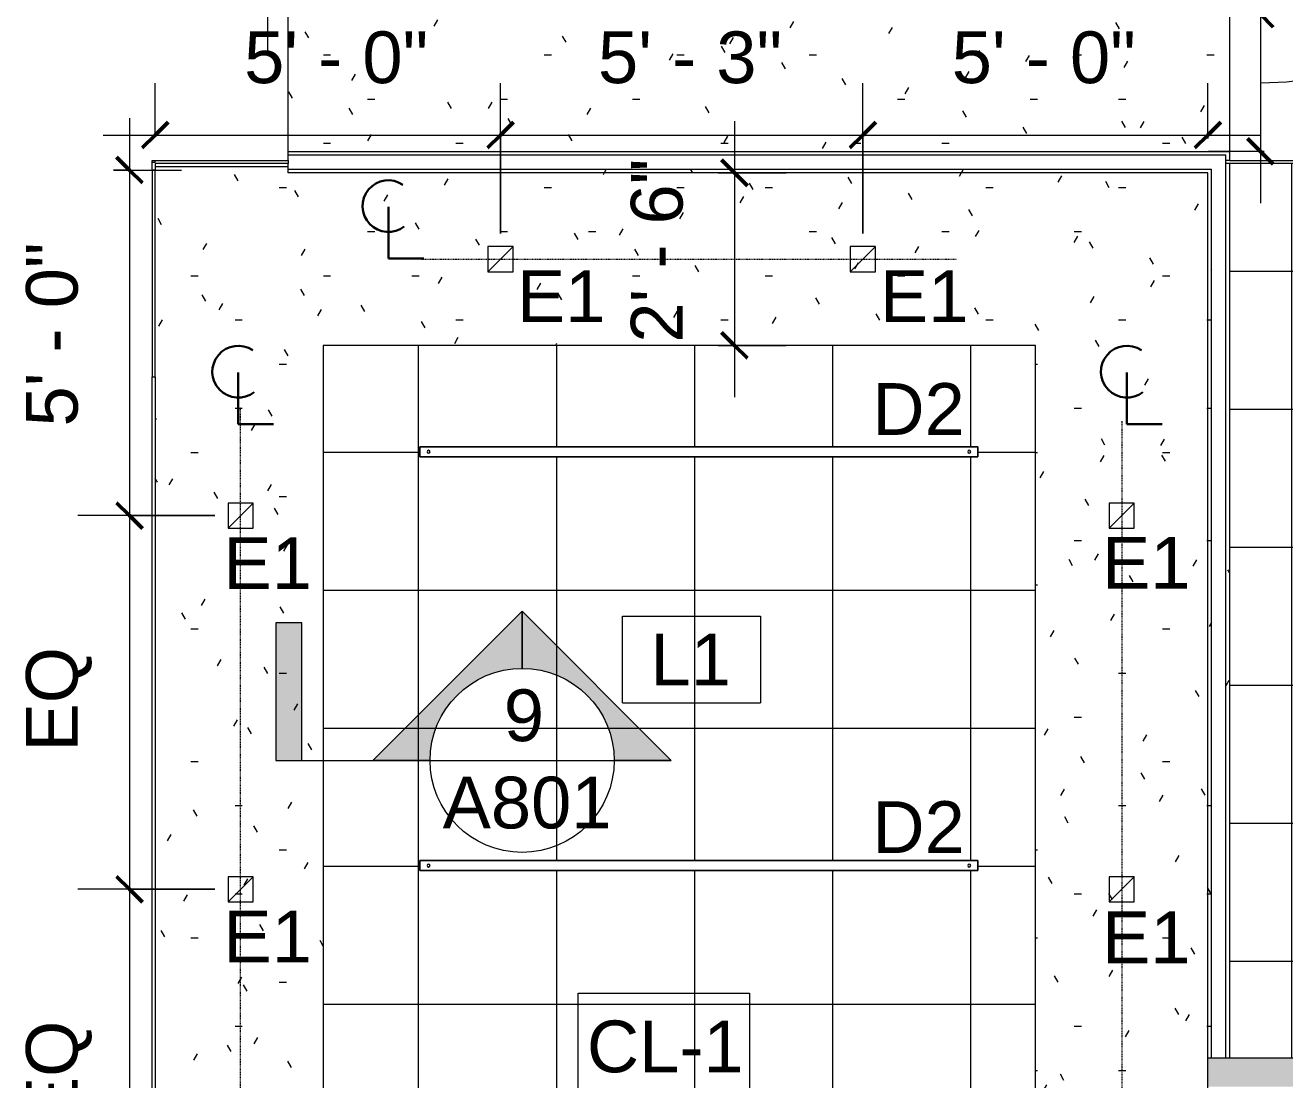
# Model space of a CAD drawing. Header units: inches. Extents: x 0 to 1865, y 0 to 1094.
# Drawn here: x 1430.4 to 1649.4, y 413.1 to 596.6 of the extents above; entities that cross this region are included whole.
import ezdxf

# ---------------------------------------------------------------- set-up
doc = ezdxf.new("R2010")
doc.units = ezdxf.units.IN
doc.header["$MEASUREMENT"] = 0
doc.linetypes.add('Center 1_16_', pattern=[0.15625, 0.0625, -0.03125, 0.03125, -0.03125])
for name, color, linetype, lineweight in [('A-ANNO-DIMS', 211, 'Continuous', 9), ('A-ANNO-DIMS-96', 211, 'Continuous', 9), ('A-ANNO-KEYN', 231, 'Continuous', 9), ('A-ANNO-NOTE', 131, 'Continuous', 9), ('A-CLNG', 13, 'Continuous', 13), ('A-CLNG-IDEN', 151, 'Continuous', 9), ('A-CLNG-PATT', 13, 'Continuous', 13), ('A-DETL', 90, 'Continuous', 9), ('A-DETL-GENF', 92, 'Continuous', 9), ('A-WALL', 113, 'Continuous', 13), ('A-WALL-PATT', 111, 'Continuous', 13), ('E-LITE-EQPM', 33, 'Continuous', 9), ('E-LITE-EQPM-IDEN', 33, 'Continuous', 9), ('G-ANNO-SYMB', 111, 'Continuous', 9), ('I-WALL', 2, 'Continuous', 13)]:
    doc.layers.add(name, color=color, linetype=linetype, lineweight=lineweight)
doc.styles.add('Arial', font='arial.ttf', dxfattribs={"height": 9})
doc.styles.add('Swis721 Lt BT', font='swissl.ttf', dxfattribs={"height": 9})
doc.dimstyles.new('OTJ_-_3_32__Linear__1_2__Tolerance', dxfattribs={"dimscale": 12, "dimtxt": 9.497835, "dimasz": 0.375, "dimexe": 0.75, "dimexo": 0.5, "dimgap": 0.5, "dimtad": 1, "dimdec": 1, "dimrnd": 0.5, "dimzin": 3, "dimdsep": 46, "dimlunit": 4, "dimtxsty": 'Swis721 Lt BT', "dimblk1": 'OBLIQUE', "dimblk2": 'OBLIQUE', "dimsah": 1, "dimcen": 0.09, "dimdle": 0.75, "dimazin": 0, "dimtfac": 1, "dimtdec": 4, "dimtix": 1, "dimtmove": 0, "dimatfit": 3, "dimfxl": 1, "dimtvp": 1, "dimfrac": 2, "dimtolj": 1, "dimtzin": 0, "dimarcsym": 2})
doc.dimstyles.new('OTJ_-_3_32__Linear__1_2__Tolerance_1', dxfattribs={"dimscale": 12, "dimtxt": 9.497835, "dimasz": 0.375, "dimexe": 0.75, "dimexo": 0.5, "dimgap": 0.5, "dimtad": 1, "dimdec": 1, "dimrnd": 0.5, "dimzin": 3, "dimdsep": 46, "dimlunit": 4, "dimtxsty": 'Swis721 Lt BT', "dimblk1": 'OBLIQUE', "dimblk2": 'OBLIQUE', "dimsah": 1, "dimcen": 0.09, "dimdle": 0.75, "dimazin": 0, "dimtfac": 1, "dimtdec": 4, "dimtix": 1, "dimtmove": 1, "dimatfit": 3, "dimfxl": 1, "dimtvp": 1, "dimfrac": 2, "dimtolj": 1, "dimtzin": 0, "dimarcsym": 2})
pattern_1 = [(0, (0, 0), (30.72, 7.68), [1.267, -21.773, 1.267, -21.773, -122.88]), (0, (0, 0), (30.72, 7.68), [-46.08, 1.267, -44.813, 1.267, -21.773, -53.76]), (0, (0, 0), (30.72, 7.68), [-115.2, 1.267, -14.093, 1.267, -37.133]), (120, (11.52, 3.84), (-22.011075, 22.7643), [1.267, -21.773, 1.267, -21.773, -122.88]), (120, (11.52, 3.84), (-22.011075, 22.7643), [-46.08, 1.267, -44.813, 1.267, -21.773, -53.76]), (120, (11.52, 3.84), (-22.011075, 22.7643), [-115.2, 1.267, -14.093, 1.267, -37.133]), (240, (15.36, 19.2), (-8.708925, -30.4443), [1.267, -21.773, 1.267, -21.773, -122.88]), (240, (15.36, 19.2), (-8.708925, -30.4443), [-46.08, 1.267, -44.813, 1.267, -21.773, -53.76]), (240, (15.36, 19.2), (-8.708925, -30.4443), [-115.2, 1.267, -14.093, 1.267, -37.133])]

# ---------------------------------------------------------------- blocks, each defined once
blk = doc.blocks.new('L-Pendant-Axis-Sculpt-Direct_Indirect - SCDI-F-8-4584194-REFLECTED CEILING PLAN')
at = {"layer": 'A-DETL-GENF'}
for p, q in [((-48.5, -0.875), (-48.5, 0.875)), ((-48.5, 0.875), (48.5, 0.875)), ((48.5, 0.875), (-48.5, 0.875)), ((-48.5, 0.875), (-48.5, -0.875)), ((48.5, 0.875), (48.5, -0.875)), ((48.5, -0.875), (48.5, 0.875)), ((48.5, -0.875), (-48.5, -0.875)), ((-48.5, -0.875), (48.5, -0.875))]:
    blk.add_line(p, q, dxfattribs=at)
for centre in [(-47, 0), (47, 0)]:
    blk.add_circle(centre, 0.25, dxfattribs=at)
blk = doc.blocks.new('L-Recessed Square Downlight - 4_-4552743-REFLECTED CEILING PLAN')
at = {"layer": 'E-LITE-EQPM'}
for p, q in [((-2.1875, -2.1875), (-2.1875, 2.1875)), ((-2.1875, 2.1875), (2.1875, 2.1875)), ((-2.1875, 2.1875), (2.1875, -2.1875)), ((2.1875, 2.1875), (2.1875, -2.1875)), ((2.1875, -2.1875), (-2.1875, -2.1875))]:
    blk.add_line(p, q, dxfattribs=at)
blk = doc.blocks.new('Centerline - Centerline-43150-REFLECTED CEILING PLAN')
at = {"layer": 'A-ANNO-NOTE', "lineweight": 30}
for p, q in [((0, 0.0259), (0, -0.0678)), ((0, -0.0678), (0.0642, -0.0678))]:
    blk.add_line(p, q, dxfattribs=at)
blk.add_arc((0, 0.0273), 0.0469, 55.7755, 308.0372, dxfattribs=at)
blk = doc.blocks.new('DIMBLOCK16-REFLECTED CEILING PLAN')
at = {"layer": 'A-ANNO-DIMS-96'}
for p, q in [((1448.57, 580.37), (1448.57, 511.25)), ((1445.75, 571.37), (1457.57, 571.37)), ((1448.57, 571.37), (1445.75, 571.37)), ((1463.41, 511.25), (1439.57, 511.25)), ((1448.57, 511.25), (1463.41, 511.25))]:
    blk.add_line(p, q, dxfattribs=at)
at = {"layer": 'A-ANNO-DIMS-96', "lineweight": 50}
for p, q in [((1448.57, 571.37), (1446.32, 573.62)), ((1448.57, 571.37), (1450.82, 569.12)), ((1448.57, 511.25), (1446.32, 513.5)), ((1448.57, 511.25), (1450.82, 509))]:
    blk.add_line(p, q, dxfattribs=at)
at = {"layer": 'A-ANNO-DIMS-96', "color": 0, "insert": (1430.55, 526.76), "char_height": 9, "width": 34.9159, "attachment_point": 1, "rotation": 90, "line_spacing_factor": 1.005062, "style": 'Swis721 Lt BT'}
blk.add_mtext('5\' - 0"', dxfattribs=at)
blk = doc.blocks.new('_Oblique')
at = {"color": 0, "linetype": 'ByBlock', "lineweight": -2}
blk.add_line((-0.5, -0.5), (0.5, 0.5), dxfattribs=at)
blk = doc.blocks.new('DIMBLOCK17-REFLECTED CEILING PLAN')
at = {"layer": 'A-ANNO-DIMS-96', "lineweight": 50}
for p, q in [((1448.57, 511.25), (1446.32, 513.5)), ((1448.57, 511.25), (1450.82, 509)), ((1448.57, 446.25), (1446.32, 448.5)), ((1448.57, 446.25), (1450.82, 444))]:
    blk.add_line(p, q, dxfattribs=at)
at = {"layer": 'A-ANNO-DIMS-96'}
for p, q in [((1463.41, 511.25), (1439.57, 511.25)), ((1448.57, 511.25), (1448.57, 446.25)), ((1448.57, 511.25), (1463.41, 511.25)), ((1463.41, 446.25), (1439.57, 446.25)), ((1448.57, 446.25), (1463.41, 446.25))]:
    blk.add_line(p, q, dxfattribs=at)
at = {"layer": 'A-ANNO-DIMS-96', "color": 0, "insert": (1430.55, 470.23), "char_height": 9, "width": 20.443, "attachment_point": 1, "rotation": 90, "line_spacing_factor": 1.005062, "style": 'Swis721 Lt BT'}
blk.add_mtext('EQ', dxfattribs=at)
blk = doc.blocks.new('DIMBLOCK18-REFLECTED CEILING PLAN')
at = {"layer": 'A-ANNO-DIMS-96', "lineweight": 50}
for p, q in [((1448.57, 446.25), (1446.32, 448.5)), ((1448.57, 446.25), (1450.82, 444)), ((1448.57, 381.25), (1446.32, 383.5)), ((1448.57, 381.25), (1450.82, 379))]:
    blk.add_line(p, q, dxfattribs=at)
at = {"layer": 'A-ANNO-DIMS-96'}
for p, q in [((1463.41, 446.25), (1439.57, 446.25)), ((1448.57, 446.25), (1448.57, 381.25)), ((1448.57, 446.25), (1463.41, 446.25)), ((1463.41, 381.25), (1439.57, 381.25)), ((1448.57, 381.25), (1463.41, 381.25))]:
    blk.add_line(p, q, dxfattribs=at)
at = {"layer": 'A-ANNO-DIMS-96', "color": 0, "insert": (1430.55, 405.23), "char_height": 9, "width": 20.443, "attachment_point": 1, "rotation": 90, "line_spacing_factor": 1.005062, "style": 'Swis721 Lt BT'}
blk.add_mtext('EQ', dxfattribs=at)
blk = doc.blocks.new('DIMBLOCK21-REFLECTED CEILING PLAN')
at = {"layer": 'A-ANNO-DIMS-96'}
for p, q in [((1453, 577.38), (1453, 586.46)), ((1513.06, 560.34), (1513.06, 586.46)), ((1444, 577.46), (1513.06, 577.46)), ((1453, 577.46), (1453, 577.38)), ((1513.06, 577.46), (1513.06, 560.34))]:
    blk.add_line(p, q, dxfattribs=at)
at = {"layer": 'A-ANNO-DIMS-96', "lineweight": 50}
for p, q in [((1453, 577.46), (1455.25, 579.71)), ((1513.06, 577.46), (1515.31, 579.71)), ((1453, 577.46), (1450.75, 575.21)), ((1513.06, 577.46), (1510.81, 575.21))]:
    blk.add_line(p, q, dxfattribs=at)
at = {"layer": 'A-ANNO-DIMS-96', "color": 0, "insert": (1468.48, 595.48), "char_height": 9, "width": 34.9159, "attachment_point": 1, "line_spacing_factor": 1.005062, "style": 'Swis721 Lt BT'}
blk.add_mtext('5\' - 0"', dxfattribs=at)
blk = doc.blocks.new('DIMBLOCK22-REFLECTED CEILING PLAN')
at = {"layer": 'A-ANNO-DIMS-96'}
for p, q in [((1513.06, 560.34), (1513.06, 586.46)), ((1576.06, 560.34), (1576.06, 586.46)), ((1513.06, 577.46), (1576.06, 577.46)), ((1513.06, 577.46), (1513.06, 560.34)), ((1576.06, 577.46), (1576.06, 560.34))]:
    blk.add_line(p, q, dxfattribs=at)
at = {"layer": 'A-ANNO-DIMS-96', "lineweight": 50}
for p, q in [((1513.06, 577.46), (1515.31, 579.71)), ((1576.06, 577.46), (1578.31, 579.71)), ((1513.06, 577.46), (1510.81, 575.21)), ((1576.06, 577.46), (1573.81, 575.21))]:
    blk.add_line(p, q, dxfattribs=at)
at = {"layer": 'A-ANNO-DIMS-96', "color": 0, "insert": (1530.01, 595.48), "char_height": 9, "width": 34.9159, "attachment_point": 1, "line_spacing_factor": 1.005062, "style": 'Swis721 Lt BT'}
blk.add_mtext('5\' - 3"', dxfattribs=at)
blk = doc.blocks.new('DIMBLOCK23-REFLECTED CEILING PLAN')
at = {"layer": 'A-ANNO-DIMS-96'}
for p, q in [((1576.06, 560.34), (1576.06, 586.46)), ((1636.06, 576.87), (1636.06, 586.46)), ((1576.06, 577.46), (1645.06, 577.46)), ((1576.06, 577.46), (1576.06, 560.34)), ((1636.06, 577.46), (1636.06, 576.87))]:
    blk.add_line(p, q, dxfattribs=at)
at = {"layer": 'A-ANNO-DIMS-96', "lineweight": 50}
for p, q in [((1576.06, 577.46), (1578.31, 579.71)), ((1636.06, 577.46), (1638.31, 579.71)), ((1576.06, 577.46), (1573.81, 575.21)), ((1636.06, 577.46), (1633.81, 575.21))]:
    blk.add_line(p, q, dxfattribs=at)
at = {"layer": 'A-ANNO-DIMS-96', "color": 0, "insert": (1591.51, 595.48), "char_height": 9, "width": 34.9159, "attachment_point": 1, "line_spacing_factor": 1.005062, "style": 'Swis721 Lt BT'}
blk.add_mtext('5\' - 0"', dxfattribs=at)
blk = doc.blocks.new('DIMBLOCK53-REFLECTED CEILING PLAN')
at = {"layer": 'A-ANNO-DIMS-96'}
for p, q in [((1645.17, 607.5), (1645.17, 565.62)), ((1635.09, 598.5), (1654.17, 598.5)), ((1645.17, 598.5), (1635.09, 598.5)), ((1645.81, 574.62), (1636.17, 574.62)), ((1645.17, 574.62), (1645.81, 574.62))]:
    blk.add_line(p, q, dxfattribs=at)
at = {"layer": 'A-ANNO-DIMS-96', "lineweight": 50}
for p, q in [((1645.17, 598.5), (1642.92, 600.75)), ((1645.17, 598.5), (1647.42, 596.25)), ((1645.17, 574.62), (1642.92, 576.87)), ((1645.17, 574.62), (1647.42, 572.37))]:
    blk.add_line(p, q, dxfattribs=at)
at = {"layer": 'A-ANNO-DIMS-96'}
blk.add_ellipse((1645.17, 590.45), major_axis=(15.31, 0), ratio=0.254136, start_param=4.712389, end_param=6.283185, dxfattribs=at)
at = {"layer": 'A-ANNO-DIMS-96', "color": 0, "insert": (1655.99, 590.45), "char_height": 9, "width": 34.9159, "attachment_point": 1, "rotation": 90, "line_spacing_factor": 1.005062, "style": 'Swis721 Lt BT'}
blk.add_mtext('2\' - 0"', dxfattribs=at)
blk = doc.blocks.new('Keynote Tag - Keynote Number - Boxed-135510-REFLECTED CEILING PLAN')
at = {"layer": 'A-ANNO-KEYN'}
for p, q in [((-0.125, -0.0792), (-0.125, 0.0781)), ((-0.125, 0.0781), (0.125, 0.0781)), ((0.125, 0.0781), (0.125, -0.0792)), ((-0.125, -0.0792), (0.125, -0.0792))]:
    blk.add_line(p, q, dxfattribs=at)
blk = doc.blocks.new('DIMBLOCK61-REFLECTED CEILING PLAN')
at = {"layer": 'A-ANNO-DIMS-96'}
for p, q in [((1553.74, 579.87), (1553.74, 531.87)), ((1550.92, 570.87), (1562.74, 570.87)), ((1553.74, 570.87), (1550.92, 570.87)), ((1550.92, 540.87), (1562.74, 540.87)), ((1553.74, 540.87), (1550.92, 540.87))]:
    blk.add_line(p, q, dxfattribs=at)
at = {"layer": 'A-ANNO-DIMS-96', "lineweight": 50}
for p, q in [((1553.74, 570.87), (1551.49, 573.12)), ((1553.74, 570.87), (1555.99, 568.62)), ((1553.74, 540.87), (1551.49, 543.12)), ((1553.74, 540.87), (1555.99, 538.62))]:
    blk.add_line(p, q, dxfattribs=at)
at = {"layer": 'A-ANNO-DIMS-96', "color": 0, "insert": (1535.72, 541.33), "char_height": 9, "width": 34.9159, "attachment_point": 1, "rotation": 90, "line_spacing_factor": 1.005062, "style": 'Swis721 Lt BT'}
blk.add_mtext('2\' - 6"', dxfattribs=at)
blk = doc.blocks.new('DIMBLOCK62-REFLECTED CEILING PLAN')
at = {"layer": 'A-ANNO-DIMS-96', "lineweight": 50}
for p, q in [((1472.62, 646.81), (1470.37, 649.06)), ((1472.62, 646.81), (1474.87, 644.56)), ((1472.62, 600.87), (1470.37, 603.12)), ((1472.62, 600.87), (1474.87, 598.62))]:
    blk.add_line(p, q, dxfattribs=at)
at = {"layer": 'A-ANNO-DIMS-96'}
for p, q in [((1499.95, 646.81), (1463.62, 646.81)), ((1472.62, 591.87), (1472.62, 646.81)), ((1472.62, 646.81), (1499.95, 646.81)), ((1482.81, 600.87), (1463.62, 600.87)), ((1472.62, 600.87), (1482.81, 600.87))]:
    blk.add_line(p, q, dxfattribs=at)
at = {"layer": 'A-ANNO-DIMS-96', "color": 0, "insert": (1454.6, 615.32), "char_height": 9, "width": 20.443, "attachment_point": 1, "rotation": 90, "line_spacing_factor": 1.005062, "style": 'Swis721 Lt BT'}
blk.add_mtext('EQ', dxfattribs=at)
blk = doc.blocks.new('Drafting View - 3_32_ x 3_8_-334918-REFLECTED CEILING PLAN')
at = {"layer": 'G-ANNO-SYMB'}
blk.add_hatch(color=256, dxfattribs=at).paths.add_polyline_path([(0, 0.2495), (0, 0), (-0.0469, 0), (-0.0469, 0.2495)], flags=0)
for p, q in [((0, 0.2495), (-0.0469, 0.2495)), ((-0.0469, 0.2495), (-0.0469, 0)), ((0, 0), (0, 0.2495)), ((-0.0469, 0), (0, 0))]:
    blk.add_line(p, q, dxfattribs=at)
blk = doc.blocks.new('Drafting View - Section Head - Filled-1367765-REFLECTED CEILING PLAN')
at = {"layer": 'G-ANNO-SYMB'}
h = blk.add_hatch(color=256, dxfattribs=at)
edge = h.paths.add_edge_path(flags=0)
edge.add_line((-0.5202, 0), (-0.25, 0.2702))
edge.add_line((-0.25, 0.2702), (-0.25, 0.1667))
edge.add_arc((-0.25, 0), 0.1667, 90, 180)
edge.add_line((-0.4167, 0), (-0.5202, 0))
h = blk.add_hatch(color=256, dxfattribs=at)
edge = h.paths.add_edge_path(flags=0)
edge.add_line((0.0202, 0), (-0.0833, 0))
edge.add_arc((-0.25, 0), 0.1667, 0, 90)
edge.add_line((-0.25, 0.1667), (-0.25, 0.2702))
edge.add_line((-0.25, 0.2702), (0.0202, 0))
for p, q in [((-0.25, 0.2702), (-0.5202, 0)), ((-0.25, 0.2702), (-0.5202, 0)), ((-0.25, 0.2702), (0.0202, 0)), ((-0.25, 0.1667), (-0.25, 0.2702)), ((0.0202, 0), (-0.25, 0.2702)), ((-0.25, 0.2702), (-0.25, 0.1667)), ((-0.5202, 0), (-0.4167, 0)), ((-0.0833, 0), (0.0202, 0)), ((-0.5202, 0), (-0.4167, 0)), ((-0.4167, 0), (-0.5202, 0)), ((0.0202, 0), (-0.0833, 0)), ((-0.0833, 0), (0.0202, 0))]:
    blk.add_line(p, q, dxfattribs=at)
for start, end in [(0, 180), (360, 180), (90, 180), (0, 90), (180, 360)]:
    blk.add_arc((-0.25, 0), 0.1667, start, end, dxfattribs=at)

msp = doc.modelspace()

# ---------------------------------------------------------------- hatches: boundary and pattern name
at = {"layer": 'A-CLNG-PATT'}
h = msp.add_hatch(dxfattribs=at)
h.set_pattern_fill('FP_1', color=256, style=0, pattern_type=2)
h.set_pattern_definition(pattern_1)
h.paths.add_polyline_path([(1476.13, 574.62), (1639.81, 574.64), (1639.81, 749.18), (1476.13, 749.18), (1476.13, 598.5)], flags=0)
h.paths.add_polyline_path([(1488.81, 598.5), (1488.81, 600.87), (1632.81, 600.87), (1632.81, 598.5), (1513.52, 598.5)], flags=0)
h = msp.add_hatch(dxfattribs=at)
h.set_pattern_fill('FP_1', color=256, style=0, pattern_type=2)
h.set_pattern_definition(pattern_1)
h.paths.add_polyline_path([(1476.13, 574.62), (1639.81, 574.64), (1639.81, 749.18), (1476.13, 749.18), (1476.13, 598.5)], flags=0)
h.paths.add_polyline_path([(1488.81, 598.5), (1488.81, 600.87), (1632.81, 600.87), (1632.81, 598.5), (1513.52, 598.5)], flags=0)
h = msp.add_hatch(dxfattribs=at)
h.set_pattern_fill('FP_1', color=256, style=0, pattern_type=2)
h.set_pattern_definition(pattern_1)
h.paths.add_polyline_path([(1482.25, 256.25), (1523.75, 256.25), (1523.75, 257.87), (1636.06, 257.87), (1636.06, 570.87), (1476.13, 570.87), (1476.13, 572), (1453, 571.99), (1453, 319.75), (1460.31, 319.75), (1460.31, 291.25), (1453, 291.25), (1453, 256.25)], flags=0)
h.paths.add_polyline_path([(1606.06, 287.87), (1482.25, 287.87), (1482.25, 540.87), (1606.06, 540.87), (1606.06, 405.65)], flags=0)
h = msp.add_hatch(dxfattribs=at)
h.set_pattern_fill('FP_1', color=256, style=0, pattern_type=2)
h.set_pattern_definition(pattern_1)
h.paths.add_polyline_path([(1482.25, 256.25), (1523.75, 256.25), (1523.75, 257.87), (1636.06, 257.87), (1636.06, 570.87), (1476.13, 570.87), (1476.13, 572), (1453, 571.99), (1453, 319.75), (1460.31, 319.75), (1460.31, 291.25), (1453, 291.25), (1453, 256.25)], flags=0)
h.paths.add_polyline_path([(1606.06, 287.87), (1482.25, 287.87), (1482.25, 540.87), (1606.06, 540.87), (1606.06, 405.65)], flags=0)
h = msp.add_hatch(dxfattribs=at)
h.set_pattern_fill('FP_3', color=256, style=0, pattern_type=2)
h.set_pattern_definition([(270, (1722.625, 481.75), (-24, -1e-15), []), (180, (1722.625, 481.75), (3e-15, 24), [])])
h.paths.add_polyline_path([(1641.06, 416.93), (1797, 416.93), (1796.97, 572.5), (1639.81, 572.5), (1639.81, 416.93)], flags=0)
h.paths.add_polyline_path([(1771.12, 456.88), (1674.12, 456.88), (1674.12, 458.63), (1771.12, 458.63)], flags=0)
h.paths.add_polyline_path([(1771.12, 528.88), (1674.12, 528.88), (1674.12, 530.63), (1771.12, 530.63)], flags=0)
h = msp.add_hatch(dxfattribs=at)
h.set_pattern_fill('FP_12', color=256, style=0, pattern_type=2)
h.set_pattern_definition([(270, (1546.812, 402.25), (-24, -1e-15), []), (180, (1546.812, 402.25), (3e-15, 24), [])])
h.paths.add_polyline_path([(1482.25, 287.87), (1606.06, 287.87), (1606.06, 540.87), (1482.25, 540.87), (1482.25, 336.83)], flags=0)
h.paths.add_polyline_path([(1513.52, 305.5), (1498.31, 305.5), (1498.31, 307.25), (1595.31, 307.25), (1595.31, 305.5)], flags=0)
h.paths.add_polyline_path([(1596.06, 376.62), (1499.06, 376.62), (1499.06, 378.37), (1596.06, 378.37)], flags=0)
h.paths.add_polyline_path([(1596.06, 449.5), (1499.06, 449.5), (1499.06, 451.25), (1596.06, 451.25)], flags=0)
h.paths.add_polyline_path([(1596.06, 521.5), (1499.06, 521.5), (1499.06, 523.25), (1596.06, 523.25)], flags=0)
at = {"layer": 'A-WALL-PATT', "lineweight": 9}
h = msp.add_hatch(dxfattribs=at)
h.set_pattern_fill('FP_1', color=256, style=0, pattern_type=2)
h.set_pattern_definition(pattern_1)
h.paths.add_polyline_path([(1639.81, 416.93), (1639.81, 572.5), (1639.19, 572.5), (1639.19, 416.93)], flags=0)
h.paths.add_polyline_path([(1639.19, 573), (1639.81, 573), (1639.81, 574.62), (1639.19, 574.62), (1639.19, 574)], flags=0)
h = msp.add_hatch(dxfattribs=at)
h.set_pattern_fill('FP_1', color=256, style=0, pattern_type=2)
h.set_pattern_definition(pattern_1)
h.paths.add_polyline_path([(1488.81, 570.87), (1636.06, 570.87), (1636.06, 571.5), (1476.13, 571.5), (1476.13, 570.87), (1487.88, 570.87)], flags=0)
h = msp.add_hatch(dxfattribs=at)
h.set_pattern_fill('FP_1', color=256, style=0, pattern_type=2)
h.set_pattern_definition(pattern_1)
h.paths.add_polyline_path([(1636.69, 416.93), (1636.69, 571.5), (1636.06, 571.5), (1636.06, 416.93)], flags=0)
msp.add_hatch(color=7, dxfattribs=at).paths.add_polyline_path([(1787.08, 411.93), (1797, 411.93), (1797, 416.93), (1636.06, 416.93), (1636.06, 411.93), (1641.06, 411.93)], flags=0)

# ---------------------------------------------------------------- linework, layer by layer
at = {"layer": 'A-CLNG'}
for p, q in [((1476.13, 574.62), (1476.13, 749.18)), ((1639.81, 749.18), (1639.81, 574.62)), ((1452.5, 572.75), (1452.5, 573)), ((1452.5, 573), (1453, 573)), ((1453, 572), (1476.13, 572)), ((1606.06, 540.87), (1482.25, 540.87)), ((1482.25, 540.87), (1482.25, 287.87)), ((1606.06, 287.87), (1606.06, 540.87))]:
    msp.add_line(p, q, dxfattribs=at)
at = {"layer": 'A-CLNG-IDEN', "flags": 128}
msp.add_lwpolyline([(1526.58, 428.17), (1556.34, 428.17), (1556.34, 409.94), (1526.58, 409.94)], close=True, dxfattribs=at)
at = {"layer": 'A-DETL', "linetype": 'Center 1_16_', "lineweight": 13}
for p, q in [((1499.37, 555.87), (1592.37, 555.87)), ((1467.88, 314.06), (1467.88, 530.06)), ((1621.06, 527.69), (1621.06, 298.69))]:
    msp.add_line(p, q, dxfattribs=at)
at = {"layer": 'A-WALL'}
for p, q in [((1476.13, 574), (1639.19, 574)), ((1639.19, 416.93), (1639.19, 574)), ((1476.13, 573), (1476.13, 572.5)), ((1639.81, 573), (1639.19, 573)), ((1639.81, 572.5), (1639.19, 572.5)), ((1476.13, 571.5), (1636.69, 571.5)), ((1636.69, 416.93), (1636.69, 571.5))]:
    msp.add_line(p, q, dxfattribs=at)
at = {"layer": 'G-ANNO-SYMB'}
for p, q in [((1478.51, 468.67), (1492.82, 468.67)), ((1500.82, 468.67), (1532.82, 468.67))]:
    msp.add_line(p, q, dxfattribs=at)
at = {"layer": 'I-WALL'}
for p, q in [((1476.13, 573), (1476.13, 574.62)), ((1476.13, 574.62), (1639.81, 574.62)), ((1639.81, 574.62), (1639.81, 573)), ((1452.5, 571.37), (1452.5, 572.75)), ((1452.5, 572.75), (1453, 572.75)), ((1453, 572.75), (1453, 573)), ((1453, 573), (1476.13, 573)), ((1453, 572.5), (1453, 571.37)), ((1476.13, 572.5), (1453, 572.5)), ((1476.13, 570.87), (1476.13, 572.5)), ((1639.81, 573), (1759.62, 573)), ((1639.81, 572.5), (1639.81, 416.93)), ((1759.62, 572.5), (1639.81, 572.5)), ((1453, 571.37), (1452.5, 571.37)), ((1636.06, 570.87), (1476.13, 570.87)), ((1636.06, 416.93), (1636.06, 570.87)), ((1452.5, 319.75), (1452.5, 535.37)), ((1452.5, 535.37), (1453, 535.37)), ((1453, 535.37), (1453, 319.75))]:
    msp.add_line(p, q, dxfattribs=at)
at = {"layer": 'I-WALL', "lineweight": 9}
for p, q in [((1452.5, 571.37), (1452.5, 535.37)), ((1453, 535.37), (1453, 571.37))]:
    msp.add_line(p, q, dxfattribs=at)
at = {"layer": 'I-WALL', "color": 8, "lineweight": 20}
for p, q in [((1636.06, 416.93), (1797, 416.93)), ((1636.06, 257.87), (1636.06, 416.93))]:
    msp.add_line(p, q, dxfattribs=at)

# ---------------------------------------------------------------- block references
at = {"layer": 'A-ANNO-KEYN', "xscale": 95.99999999999994, "yscale": 95.99999999999994, "zscale": 95.99999999999994}
msp.add_blockref('Keynote Tag - Keynote Number - Boxed-135510-REFLECTED CEILING PLAN', (1546.28, 486.29), dxfattribs=at)
at = {"layer": 'A-ANNO-NOTE', "xscale": 96, "yscale": 96, "zscale": 96}
for p in [(1493.56, 562.47), (1467.45, 533.67), (1621.96, 533.67)]:
    msp.add_blockref('Centerline - Centerline-43150-REFLECTED CEILING PLAN', p, dxfattribs=at)
at = {"layer": 'E-LITE-EQPM', "extrusion": (0, 0, -1), "rotation": 180}
for name, p in [('L-Recessed Square Downlight - 4_-4552743-REFLECTED CEILING PLAN', (-1513.06, 555.87)), ('L-Recessed Square Downlight - 4_-4552743-REFLECTED CEILING PLAN', (-1576.06, 555.87)), ('L-Pendant-Axis-Sculpt-Direct_Indirect - SCDI-F-8-4584194-REFLECTED CEILING PLAN', (-1547.56, 522.37)), ('L-Recessed Square Downlight - 4_-4552743-REFLECTED CEILING PLAN', (-1467.87, 511.25)), ('L-Recessed Square Downlight - 4_-4552743-REFLECTED CEILING PLAN', (-1621.06, 511.25)), ('L-Pendant-Axis-Sculpt-Direct_Indirect - SCDI-F-8-4584194-REFLECTED CEILING PLAN', (-1547.56, 450.37)), ('L-Recessed Square Downlight - 4_-4552743-REFLECTED CEILING PLAN', (-1467.87, 446.25)), ('L-Recessed Square Downlight - 4_-4552743-REFLECTED CEILING PLAN', (-1621.06, 446.25))]:
    msp.add_blockref(name, p, dxfattribs=at)
at = {"layer": 'G-ANNO-SYMB', "extrusion": (0, 0, -1), "xscale": 95.99999999999994, "yscale": 95.99999999999994, "zscale": 95.99999999999994}
msp.add_blockref('Drafting View - Section Head - Filled-1367765-REFLECTED CEILING PLAN', (-1492.82, 468.67), dxfattribs=at)
at = {"layer": 'G-ANNO-SYMB', "xscale": 95.99999999999994, "yscale": 95.99999999999994, "zscale": 95.99999999999994}
msp.add_blockref('Drafting View - 3_32_ x 3_8_-334918-REFLECTED CEILING PLAN', (1478.51, 468.67), dxfattribs=at)

# ---------------------------------------------------------------- texts
at = {"layer": 'A-ANNO-KEYN', "insert": (1539.13, 490.74), "char_height": 9, "width": 16.968, "attachment_point": 1, "style": 'Arial'}
msp.add_mtext('L1', dxfattribs=at)
at = {"layer": 'A-CLNG-IDEN', "insert": (1528.08, 423.42), "char_height": 9, "width": 32.118, "attachment_point": 1, "style": 'Swis721 Lt BT'}
msp.add_mtext('CL-1', dxfattribs=at)
at = {"layer": 'E-LITE-EQPM-IDEN', "char_height": 9, "attachment_point": 1, "style": 'Arial'}
for s, insert, width in [('E1', (1515.92, 553.91), 18.786), ('E1', (1579.03, 553.91), 18.786), ('D2', (1577.71, 534.3), 19.695), ('E1', (1464.89, 507.47), 18.786), ('E1', (1617.65, 507.56), 18.786), ('D2', (1577.71, 461.57), 19.695), ('E1', (1464.89, 442.52), 18.786), ('E1', (1617.65, 442.39), 18.786)]:
    msp.add_mtext(s, dxfattribs=dict(at, insert=insert, width=width))
at = {"layer": 'G-ANNO-SYMB', "char_height": 9, "attachment_point": 1, "style": 'Swis721 Lt BT'}
for s, insert, width in [('9', (1513.63, 481.02), 8.181), ('A801', (1503, 465.84), 33.936)]:
    msp.add_mtext(s, dxfattribs=dict(at, insert=insert, width=width))

# ---------------------------------------------------------------- dimensions: what is measured, and where the dimension line sits
at = {"layer": 'A-ANNO-DIMS'}
for base, p1, p2, override, picture, middle in [((1472.62, 646.81), (1488.81, 600.87), (1505.95, 646.81), {"dimpost": '<>', "dimfxl": 49.024937}, 'DIMBLOCK62-REFLECTED CEILING PLAN', (1461.67, 623.84)), ((1448.57, 446.25), (1469.41, 511.25), (1469.41, 446.25), {"dimpost": '<>', "dimfxl": 65}, 'DIMBLOCK17-REFLECTED CEILING PLAN', (1437.62, 478.75)), ((1448.57, 381.25), (1469.41, 446.25), (1469.41, 381.25), {"dimpost": '<>', "dimfxl": 65}, 'DIMBLOCK18-REFLECTED CEILING PLAN', (1437.62, 413.75))]:
    dim = msp.add_linear_dim(base=base, p1=p1, p2=p2, angle=90, text='EQ', dimstyle='OTJ_-_3_32__Linear__1_2__Tolerance', override=override, dxfattribs=at)
    dim.commit()
    dim.dimension.update_dxf_attribs({"geometry": picture, "text_midpoint": middle})
dim = msp.add_linear_dim(base=(1645.17, 574.62), p1=(1629.09, 598.5), p2=(1639.81, 574.62), angle=90, dimstyle='OTJ_-_3_32__Linear__1_2__Tolerance_1', override={"dimpost": '<>', "dimfxl": 26.170355}, dxfattribs=at)
dim.commit()
dim.dimension.update_dxf_attribs({"geometry": 'DIMBLOCK53-REFLECTED CEILING PLAN', "text_midpoint": (1661.99, 607.91), "dimtype": 160, "text_rotation": 90})
for base, p1, p2, override, picture, middle in [((1513.06, 577.46), (1453, 571.37), (1513.06, 554.34), {"dimpost": '<>', "dimfxl": 62.430249}, 'DIMBLOCK21-REFLECTED CEILING PLAN', (1483.03, 588.09)), ((1576.06, 577.46), (1513.06, 554.34), (1576.06, 554.34), {"dimpost": '<>', "dimfxl": 63}, 'DIMBLOCK22-REFLECTED CEILING PLAN', (1544.56, 588.09)), ((1636.06, 577.46), (1576.06, 554.34), (1636.06, 570.87), {"dimpost": '<>', "dimfxl": 62.235454}, 'DIMBLOCK23-REFLECTED CEILING PLAN', (1606.06, 588.09))]:
    dim = msp.add_linear_dim(base=base, p1=p1, p2=p2, dimstyle='OTJ_-_3_32__Linear__1_2__Tolerance', override=override, dxfattribs=at)
    dim.commit()
    dim.dimension.update_dxf_attribs({"geometry": picture, "text_midpoint": middle})
for base, p1, p2, override, picture, middle in [((1448.57, 511.25), (1451.75, 571.37), (1469.41, 511.25), {"dimpost": '<>', "dimfxl": 62.664402}, 'DIMBLOCK16-REFLECTED CEILING PLAN', (1437.94, 541.31)), ((1553.74, 540.87), (1556.92, 570.87), (1556.92, 540.87), {"dimpost": '<>', "dimfxl": 30}, 'DIMBLOCK61-REFLECTED CEILING PLAN', (1543.11, 555.87))]:
    dim = msp.add_linear_dim(base=base, p1=p1, p2=p2, angle=90, dimstyle='OTJ_-_3_32__Linear__1_2__Tolerance', override=override, dxfattribs=at)
    dim.commit()
    dim.dimension.update_dxf_attribs({"geometry": picture, "text_midpoint": middle})

doc.saveas('drawing.dxf')
